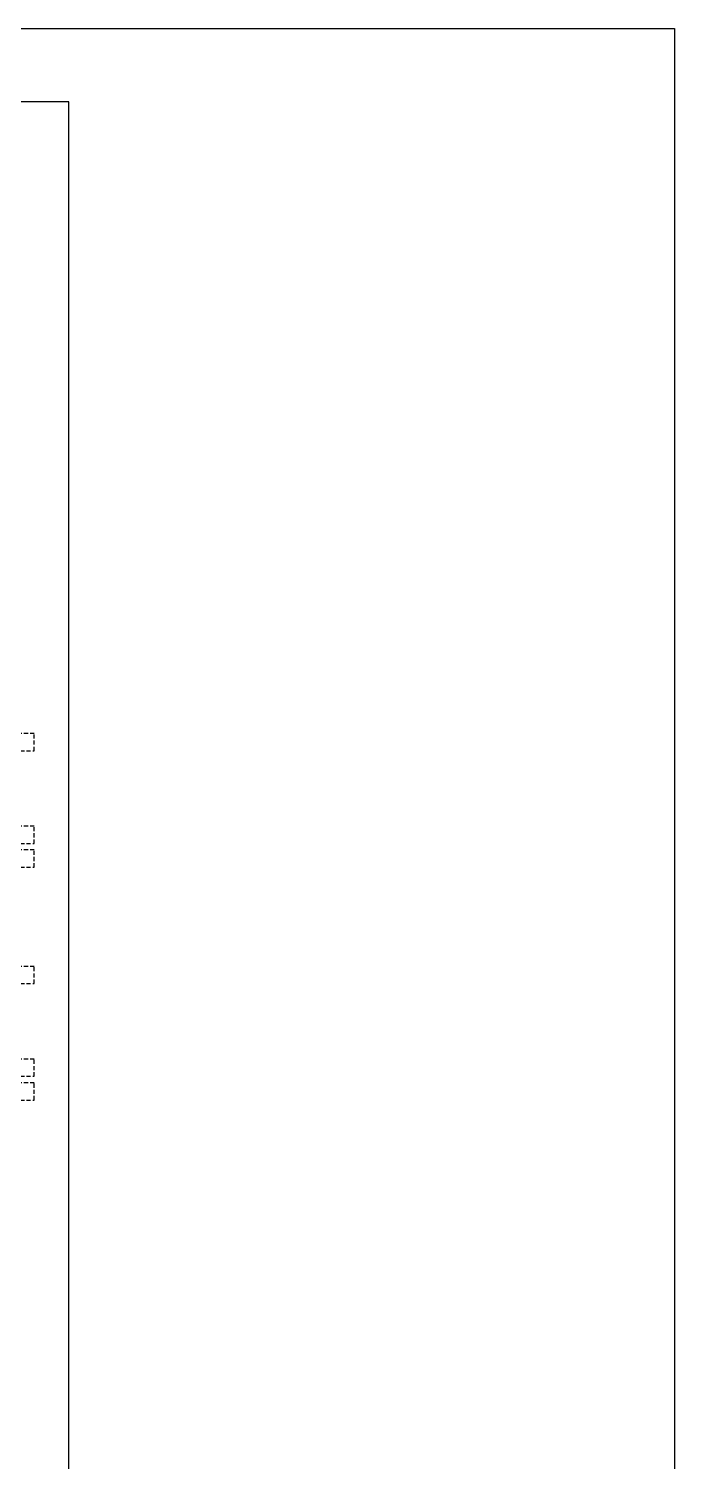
# Model space of a CAD drawing. Header units: millimetres. Extents: x -2550 to 7325, y -3772 to 3128.
# Drawn here: x 675 to 975, y -1487 to -822 of the extents above; entities that cross this region are included whole.
import ezdxf

# ---------------------------------------------------------------- set-up
doc = ezdxf.new("R2010")
doc.units = ezdxf.units.MM
doc.linetypes.add('штриховая2', pattern=[9.525, 6.35, -3.175])
doc.layers.add('Основная', color=7, linetype='Continuous', lineweight=30)
doc.layers.add('Цепи внешние', color=84, linetype='Continuous', lineweight=30)

msp = doc.modelspace()

# ---------------------------------------------------------------- linework, layer by layer
at = {"layer": 'Основная', "color": 4}
msp.add_lwpolyline([(-1547, -822), (975, -822), (975, -1639), (-1547, -1639)], close=True, dxfattribs=at)
at = {"layer": 'Основная', "color": 1}
msp.add_lwpolyline([(100, -1696), (694, -1696), (694, -856), (100, -856)], close=True, dxfattribs=at)
at = {"layer": 'Цепи внешние', "linetype": 'штриховая2', "ltscale": 0.3}
for points in [[(678, -1149), (643, -1149), (643, -1157), (678, -1157)], [(678, -1192), (643, -1192), (643, -1200), (678, -1200)], [(678, -1203), (643, -1203), (643, -1211), (678, -1211)], [(678, -1257), (643, -1257), (643, -1265), (678, -1265)], [(678, -1300), (643, -1300), (643, -1308), (678, -1308)], [(678, -1311), (643, -1311), (643, -1319), (678, -1319)]]:
    msp.add_lwpolyline(points, close=True, dxfattribs=at)

doc.saveas('drawing.dxf')
